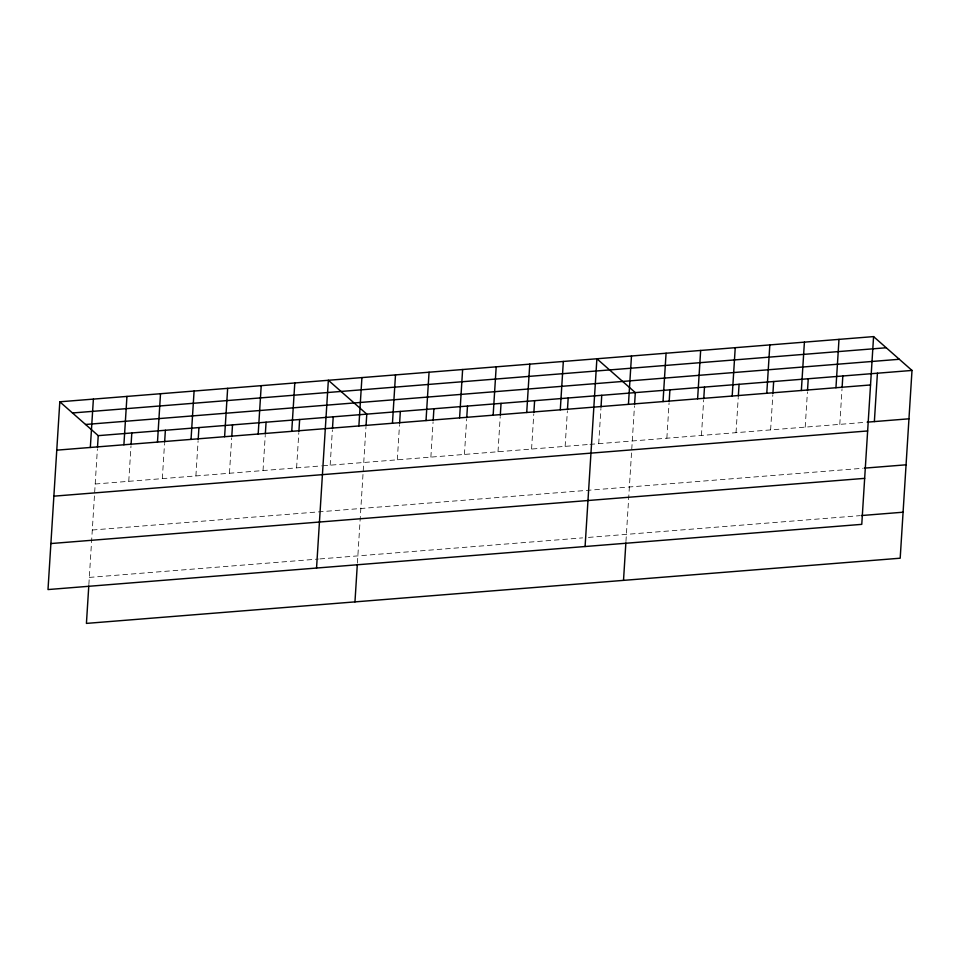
<?xml version="1.0" encoding="UTF-8"?>
<svg xmlns="http://www.w3.org/2000/svg" width="960" height="960" viewBox="0 0 960 960"><rect width="100%" height="100%" fill="white"/><g stroke="black" fill="none" stroke-linecap="round" stroke-linejoin="round"><path stroke-width="0.72" stroke-dasharray="4.8 3.6" d="M88.86 584.592L97.404 448.836M128.76 481.32L130.98 446.148M162.324 478.632L164.544 443.46M195.9 475.944L198.108 440.772M229.464 473.256L231.672 438.072M263.028 470.568L265.248 435.384M296.604 467.868L298.812 432.696M330.168 465.18L332.376 430.008M357.408 563.076L365.952 427.32M397.308 459.804L399.516 424.632M430.872 457.116L433.08 421.944M464.436 454.428L466.656 419.256M498.012 451.74L500.22 416.556M531.576 449.052L533.784 413.868M565.14 446.352L567.36 411.18M598.704 443.664L600.924 408.492M625.944 541.56L634.488 405.804M666.864 438.204L669.072 403.032M701.448 435.432L703.656 400.26M736.032 432.66L738.24 397.488M770.616 429.9L772.836 394.716M805.2 427.128L807.42 391.944M839.784 424.356L842.004 389.172M95.196 484.008L321.408 465.888M322.872 465.768L588.492 444.492M589.956 444.372L865.728 422.28M92.304 530.016L862.836 468.276M89.316 577.404L318.456 559.044M319.908 558.924L582.612 537.876M588.456 537.408L859.848 515.664"/><path stroke-width="1.44" d="M59.808 401.796L48 589.56L861.768 524.352L873.576 336.6L59.808 401.796L98.232 435.648L912 370.44L900.192 558.204L86.424 623.4L88.776 586.032M90.336 447.468L93.384 399.108M97.5 447.372L98.232 435.648M123.9 444.78L126.948 396.42M131.064 444.684L131.808 432.96M157.476 442.092L160.512 393.732M164.64 441.996L165.372 430.26M191.04 439.404L194.088 391.032M198.204 439.296L198.936 427.572M224.604 436.716L227.652 388.344M231.768 436.608L232.512 424.884M258.18 434.028L261.216 385.656M265.332 433.92L266.076 422.196M291.744 431.34L294.792 382.968M298.908 431.232L299.64 419.508M316.548 568.044L328.356 380.28L366.78 414.132L366.036 425.856M332.472 428.544L333.216 416.82M358.884 425.952L361.92 377.592M354.96 601.884L357.312 564.516M392.448 423.264L395.496 374.904M399.612 423.168L400.344 411.444M426.012 420.576L429.06 372.216M433.176 420.48L433.908 408.744M459.588 417.888L462.624 369.516M466.74 417.78L467.484 406.056M493.152 415.2L496.188 366.828M500.316 415.092L501.048 403.368M526.716 412.512L529.764 364.14M533.88 412.404L534.612 400.68M560.292 409.824L563.328 361.452M567.444 409.716L568.188 397.992M585.084 546.528L596.892 358.764L635.316 392.616L634.584 404.34M601.02 407.028L601.752 395.304M628.44 404.352L631.476 355.992M623.508 580.368L625.86 543M663.024 401.592L666.072 353.22M669.168 401.568L669.9 389.844M697.608 398.82L700.656 350.448M703.752 398.796L704.496 387.072M732.192 396.048L735.24 347.676M738.336 396.024L739.08 384.3M766.776 393.276L769.824 344.904M772.92 393.252L773.664 381.528M801.36 390.504L804.408 342.132M807.504 390.48L808.248 378.756M835.944 387.732L838.992 339.372M842.088 387.708L842.832 375.984M874.368 421.584L877.416 373.212M72.492 412.968L886.26 347.76M85.56 424.476L899.316 359.28M56.772 450.156L870.528 384.96M867.168 422.16L908.952 418.812M53.88 496.164L867.636 430.956M864.276 468.156L906.06 464.808M50.892 543.552L864.66 478.356M861.288 515.556L903.084 512.208M873.576 336.6L912 370.44"/></g></svg>
